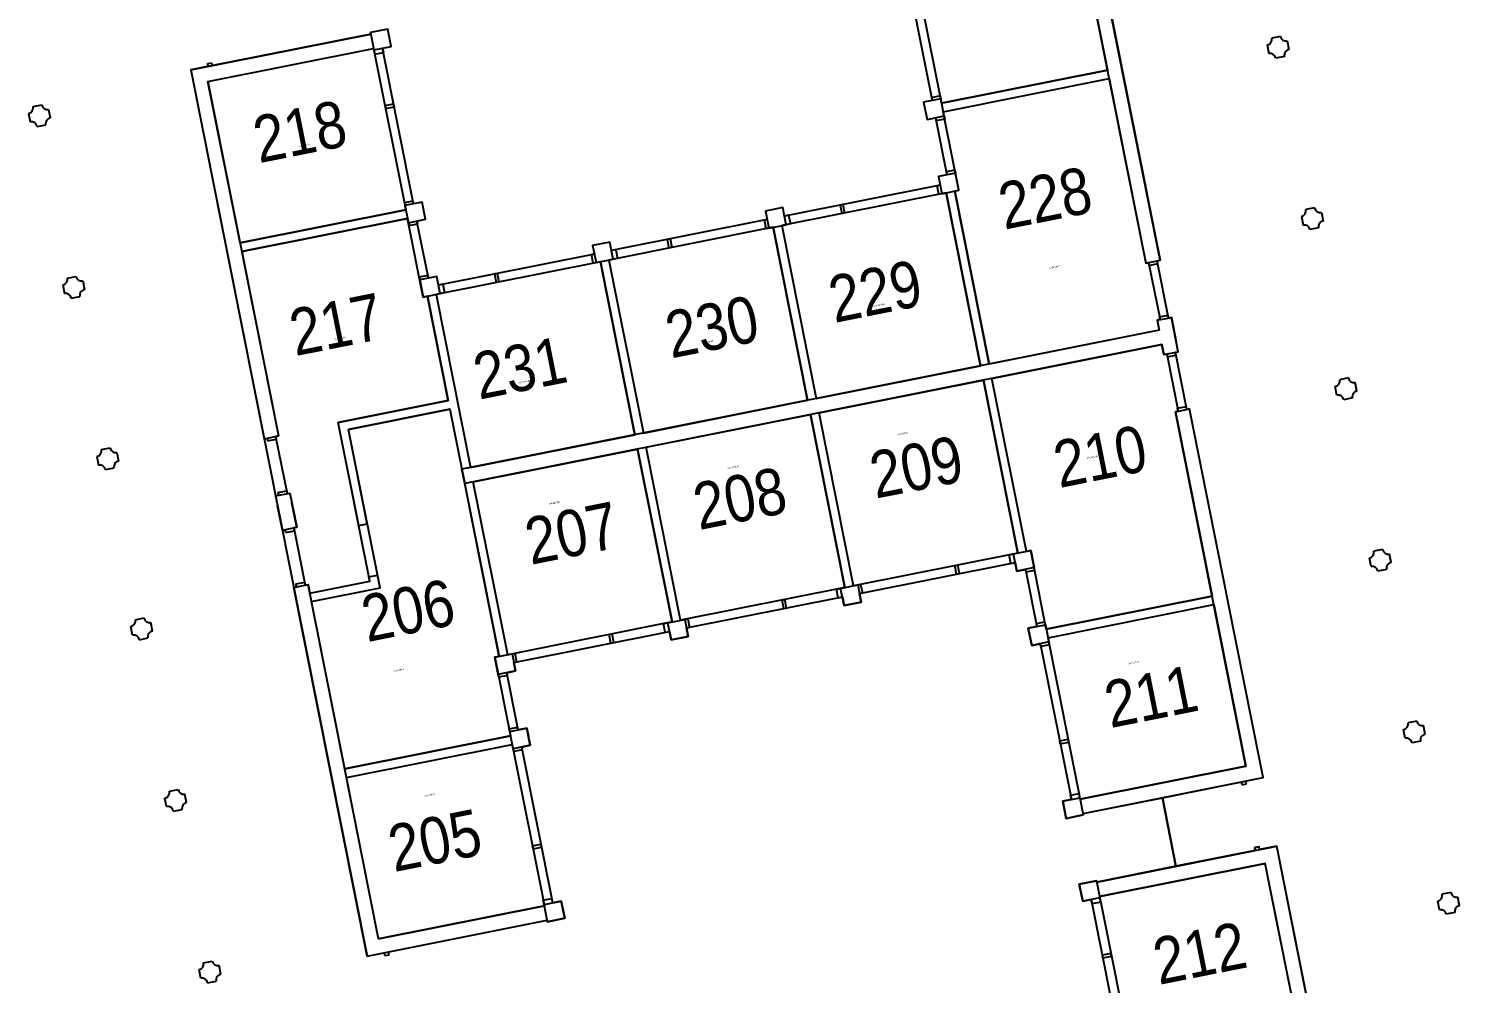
# Model space of a CAD drawing. Header units: inches. Extents: x 69207382 to 69210378, y 27671180 to 27674481.
# Drawn here: x 69208009 to 69208991, y 27672451 to 27673106 of the extents above; entities that cross this region are included whole.
import ezdxf
from ezdxf.enums import TextEntityAlignment as Align

# ---------------------------------------------------------------- set-up
doc = ezdxf.new("R2010")
doc.units = ezdxf.units.IN
doc.header["$LTSCALE"] = 100
doc.header["$MEASUREMENT"] = 0
for name, color, linetype in [('A-IDEN-SNUM', 4, 'CONTINUOUS'), ('A-IDEN-VNUM', 4, 'CONTINUOUS'), ('A-WALL', 5, 'CONTINUOUS'), ('AREA-ASSIGN', 7, 'CONTINUOUS'), ('AREA-GROSS', 1, 'CONTINUOUS')]:
    doc.layers.add(name, color=color, linetype=linetype)
doc.styles.add('CP_ROOMSNUMBER', font='arial.ttf', dxfattribs={"height": 1})
doc.styles.add('CP_ROOMVNUMBER', font='arial.ttf', dxfattribs={"width": 0.85, "height": 0.075})

msp = doc.modelspace()

# ---------------------------------------------------------------- linework, layer by layer
at = {"layer": 'A-WALL'}
for p, q in [((69208734.93, 27673199.89), (69208785.33, 27672946.86)), ((69208727.08, 27673188.13), (69208775.52, 27672944.91)), ((69208120.01, 27673077.41), (69208243.58, 27673102.02)), ((69208255.16, 27673105.35), (69208243.39, 27673103)), ((69208243.39, 27673103), (69208245.73, 27673091.24)), ((69208257.5, 27673093.58), (69208255.16, 27673105.35)), ((69208131.77, 27673069.56), (69208245.54, 27673092.22)), ((69208245.73, 27673091.24), (69208257.5, 27673093.58)), ((69208251.62, 27673092.41), (69208252.2, 27673089.47)), ((69208858.89, 27673094.57), (69208860.06, 27673088.69)), ((69208867.92, 27673100.45), (69208862.03, 27673099.28)), ((69208872.62, 27673097.31), (69208873.79, 27673091.42)), ((69208131.39, 27673081.72), (69208134.33, 27673082.3)), ((69208134.33, 27673082.3), (69208134.72, 27673080.34)), ((69208245.73, 27673091.24), (69208246.32, 27673088.29)), ((69208246.32, 27673088.29), (69208252.2, 27673089.47)), ((69208870.65, 27673086.72), (69208864.77, 27673085.55)), ((69208120.01, 27673077.41), (69208170.41, 27672824.38)), ((69208131.39, 27673081.72), (69208131.78, 27673079.76)), ((69208635.38, 27673054.65), (69208749.15, 27673077.3)), ((69208131.77, 27673069.56), (69208180.21, 27672826.33)), ((69208636.56, 27673048.76), (69208750.32, 27673071.42)), ((69208011.83, 27673052.3), (69208017.72, 27673053.47)), ((69208253.35, 27673052.99), (69208259.23, 27673054.16)), ((69208253.35, 27673052.99), (69208253.74, 27673051.03)), ((69208259.23, 27673054.16), (69208259.62, 27673052.2)), ((69208634.8, 27673057.59), (69208623.03, 27673055.24)), ((69208623.03, 27673055.24), (69208625.37, 27673043.47)), ((69208634.41, 27673059.55), (69208628.52, 27673058.38)), ((69208628.52, 27673058.38), (69208628.91, 27673056.42)), ((69208634.41, 27673059.55), (69208634.8, 27673057.59)), ((69208637.14, 27673045.82), (69208634.8, 27673057.59)), ((69208008.69, 27673047.59), (69208009.86, 27673041.71)), ((69208022.42, 27673050.33), (69208023.59, 27673044.44)), ((69208253.74, 27673051.03), (69208259.62, 27673052.2)), ((69208625.37, 27673043.47), (69208637.14, 27673045.82)), ((69208631.26, 27673044.65), (69208631.65, 27673042.69)), ((69208631.65, 27673042.69), (69208637.53, 27673043.86)), ((69208637.14, 27673045.82), (69208637.53, 27673043.86)), ((69208014.57, 27673038.57), (69208020.45, 27673039.74)), ((69208644.96, 27673006.59), (69208633.19, 27673004.25)), ((69208633.19, 27673004.25), (69208635.53, 27672992.48)), ((69208644.57, 27673008.55), (69208638.68, 27673007.38)), ((69208638.68, 27673007.38), (69208639.07, 27673005.42)), ((69208644.57, 27673008.55), (69208644.96, 27673006.59)), ((69208647.3, 27672994.82), (69208644.96, 27673006.59)), ((69208634.36, 27672998.36), (69208632.4, 27672997.97)), ((69208633.57, 27672992.09), (69208632.4, 27672997.97)), ((69208635.53, 27672992.48), (69208647.3, 27672994.82)), ((69208644.36, 27672994.23), (69208667.99, 27672875.57)), ((69208272.52, 27672987.47), (69208266.63, 27672986.3)), ((69208266.63, 27672986.3), (69208267.02, 27672984.34)), ((69208278.79, 27672986.68), (69208267.02, 27672984.34)), ((69208267.02, 27672984.34), (69208269.37, 27672972.57)), ((69208272.52, 27672987.47), (69208272.91, 27672985.51)), ((69208281.14, 27672974.91), (69208278.79, 27672986.68)), ((69208567.67, 27672985.08), (69208565.71, 27672984.69)), ((69208565.71, 27672984.69), (69208566.88, 27672978.8)), ((69208567.67, 27672985.08), (69208568.84, 27672979.19)), ((69208635.53, 27672992.48), (69208633.57, 27672992.09)), ((69208638.47, 27672993.06), (69208662.11, 27672874.39)), ((69208153.84, 27672958.73), (69208267.61, 27672981.39)), ((69208155.02, 27672952.85), (69208268.78, 27672975.51)), ((69208269.37, 27672972.57), (69208281.14, 27672974.91)), ((69208275.25, 27672973.74), (69208275.64, 27672971.78)), ((69208515.69, 27672974.72), (69208513.73, 27672974.33)), ((69208514.9, 27672968.45), (69208513.73, 27672974.33)), ((69208526.29, 27672982.95), (69208514.52, 27672980.61)), ((69208514.52, 27672980.61), (69208516.86, 27672968.84)), ((69208528.63, 27672971.18), (69208526.29, 27672982.95)), ((69208530.4, 27672977.65), (69208527.46, 27672977.07)), ((69208530.4, 27672977.65), (69208531.57, 27672971.77)), ((69208568.84, 27672979.19), (69208566.88, 27672978.8)), ((69208882.33, 27672976.89), (69208883.5, 27672971)), ((69208891.36, 27672982.76), (69208885.47, 27672981.59)), ((69208896.06, 27672979.62), (69208897.23, 27672973.74)), ((69208269.37, 27672972.57), (69208269.76, 27672970.61)), ((69208269.76, 27672970.61), (69208275.64, 27672971.78)), ((69208516.86, 27672968.84), (69208514.9, 27672968.45)), ((69208516.86, 27672968.84), (69208528.63, 27672971.18)), ((69208519.81, 27672969.43), (69208543.44, 27672850.76)), ((69208525.69, 27672970.6), (69208549.33, 27672851.93)), ((69208531.57, 27672971.77), (69208528.63, 27672971.18)), ((69208894.09, 27672969.03), (69208888.21, 27672967.86)), ((69208407.62, 27672959.32), (69208395.85, 27672956.97)), ((69208395.85, 27672956.97), (69208398.19, 27672945.2)), ((69208409.96, 27672947.55), (69208407.62, 27672959.32)), ((69208449, 27672961.44), (69208447.04, 27672961.05)), ((69208447.04, 27672961.05), (69208448.21, 27672955.17)), ((69208450.17, 27672955.56), (69208448.21, 27672955.17)), ((69208449, 27672961.44), (69208450.17, 27672955.56)), ((69208397.02, 27672951.09), (69208395.06, 27672950.7)), ((69208396.23, 27672944.81), (69208395.06, 27672950.7)), ((69208398.19, 27672945.2), (69208396.23, 27672944.81)), ((69208398.19, 27672945.2), (69208409.96, 27672947.55)), ((69208401.14, 27672945.79), (69208424.77, 27672827.12)), ((69208407.02, 27672946.96), (69208430.66, 27672828.29)), ((69208411.73, 27672954.02), (69208408.79, 27672953.43)), ((69208412.9, 27672948.13), (69208409.96, 27672947.55)), ((69208411.73, 27672954.02), (69208412.9, 27672948.13)), ((69208775.52, 27672944.91), (69208785.33, 27672946.86)), ((69208777.87, 27672943.33), (69208777.48, 27672945.3)), ((69208777.87, 27672943.33), (69208783.76, 27672944.51)), ((69208783.76, 27672944.51), (69208783.37, 27672946.47)), ((69208035.27, 27672934.61), (69208041.16, 27672935.78)), ((69208282.67, 27672936.47), (69208276.79, 27672935.3)), ((69208276.79, 27672935.3), (69208277.18, 27672933.34)), ((69208288.95, 27672935.68), (69208277.18, 27672933.34)), ((69208282.67, 27672936.47), (69208283.07, 27672934.51)), ((69208291.29, 27672923.91), (69208288.95, 27672935.68)), ((69208330.33, 27672937.81), (69208328.37, 27672937.42)), ((69208328.37, 27672937.42), (69208329.54, 27672931.53)), ((69208330.33, 27672937.81), (69208331.5, 27672931.92)), ((69208032.13, 27672929.9), (69208033.3, 27672924.02)), ((69208045.86, 27672932.64), (69208047.03, 27672926.75)), ((69208277.18, 27672933.34), (69208279.52, 27672921.57)), ((69208293.06, 27672930.38), (69208290.12, 27672929.8)), ((69208293.06, 27672930.38), (69208294.24, 27672924.5)), ((69208331.5, 27672931.92), (69208329.54, 27672931.53)), ((69208038.01, 27672920.88), (69208043.89, 27672922.05)), ((69208279.52, 27672921.57), (69208291.29, 27672923.91)), ((69208282.47, 27672922.15), (69208296.73, 27672850.56)), ((69208288.35, 27672923.33), (69208311.99, 27672804.66)), ((69208294.24, 27672924.5), (69208291.29, 27672923.91)), ((69208783.33, 27672905.68), (69208793.14, 27672907.63)), ((69208783.33, 27672905.68), (69208784.7, 27672898.81)), ((69208784.91, 27672908.03), (69208790.79, 27672909.2)), ((69208785.3, 27672906.07), (69208784.91, 27672908.03)), ((69208791.18, 27672907.24), (69208790.79, 27672909.2)), ((69208793.14, 27672907.63), (69208796.46, 27672890.96)), ((69208784.7, 27672898.81), (69208306.1, 27672803.49)), ((69208797.83, 27672884.09), (69208794.51, 27672900.76)), ((69208786.66, 27672889), (69208308.06, 27672793.68)), ((69208788.02, 27672882.14), (69208786.66, 27672889)), ((69208788.02, 27672882.14), (69208797.83, 27672884.09)), ((69208790.37, 27672880.57), (69208789.98, 27672882.53)), ((69208790.37, 27672880.57), (69208796.26, 27672881.74)), ((69208796.26, 27672881.74), (69208795.87, 27672883.7)), ((69208693.58, 27672747.09), (69208669.95, 27672865.76)), ((69208914.6, 27672866.05), (69208908.72, 27672864.88)), ((69208687.7, 27672745.92), (69208664.06, 27672864.59)), ((69208906.75, 27672854.29), (69208905.58, 27672860.18)), ((69208920.48, 27672857.03), (69208919.31, 27672862.91)), ((69208296.73, 27672850.56), (69208221.21, 27672835.52)), ((69208797.41, 27672845.26), (69208803.29, 27672846.43)), ((69208803.68, 27672844.47), (69208803.29, 27672846.43)), ((69208917.34, 27672852.32), (69208911.45, 27672851.15)), ((69208297.9, 27672844.68), (69208228.27, 27672830.81)), ((69208297.9, 27672844.68), (69208306.1, 27672803.49)), ((69208569.03, 27672722.28), (69208545.39, 27672840.95)), ((69208574.91, 27672723.45), (69208551.28, 27672842.12)), ((69208795.84, 27672842.91), (69208805.64, 27672844.86)), ((69208844.28, 27672599.69), (69208795.84, 27672842.91)), ((69208797.8, 27672843.3), (69208797.41, 27672845.26)), ((69208856.04, 27672591.83), (69208805.64, 27672844.86)), ((69208235.27, 27672764.91), (69208221.21, 27672835.52)), ((69208241.16, 27672766.08), (69208228.27, 27672830.81)), ((69208058.71, 27672816.92), (69208064.6, 27672818.09)), ((69208170.41, 27672824.38), (69208180.21, 27672826.33)), ((69208172.37, 27672824.77), (69208172.76, 27672822.81)), ((69208172.76, 27672822.81), (69208178.64, 27672823.98)), ((69208178.25, 27672825.94), (69208178.64, 27672823.98)), ((69208450.36, 27672698.64), (69208426.73, 27672817.31)), ((69208456.25, 27672699.82), (69208432.61, 27672818.49)), ((69208055.57, 27672812.21), (69208056.74, 27672806.33)), ((69208069.3, 27672814.95), (69208070.47, 27672809.07)), ((69208061.45, 27672803.19), (69208067.33, 27672804.36)), ((69208308.06, 27672793.68), (69208306.1, 27672803.49)), ((69208306.1, 27672803.49), (69208308.06, 27672793.68)), ((69208178.22, 27672785.15), (69208188.03, 27672787.11)), ((69208179.79, 27672787.5), (69208185.68, 27672788.68)), ((69208179.79, 27672787.5), (69208180.18, 27672785.54)), ((69208185.68, 27672788.68), (69208186.07, 27672786.71)), ((69208188.03, 27672787.11), (69208191.35, 27672770.43)), ((69208331.69, 27672675.01), (69208308.06, 27672793.68)), ((69208337.58, 27672676.18), (69208313.94, 27672794.85)), ((69208178.22, 27672785.15), (69208181.54, 27672768.48)), ((69208182.91, 27672761.61), (69208179.59, 27672778.29)), ((69208192.72, 27672763.57), (69208189.4, 27672780.24)), ((69208182.91, 27672761.61), (69208192.72, 27672763.57)), ((69208185.26, 27672760.04), (69208184.87, 27672762)), ((69208185.26, 27672760.04), (69208191.15, 27672761.22)), ((69208191.15, 27672761.22), (69208190.75, 27672763.18)), ((69208235.27, 27672764.91), (69208241.16, 27672766.08)), ((69208938.04, 27672748.37), (69208932.16, 27672747.19)), ((69208681.82, 27672744.75), (69208684.76, 27672745.33)), ((69208682.99, 27672738.86), (69208681.82, 27672744.75)), ((69208682.99, 27672738.86), (69208685.93, 27672739.45)), ((69208684.76, 27672745.33), (69208696.53, 27672747.68)), ((69208687.1, 27672733.56), (69208684.76, 27672745.33)), ((69208696.53, 27672747.68), (69208698.87, 27672735.91)), ((69208930.19, 27672736.61), (69208929.02, 27672742.49)), ((69208943.92, 27672739.34), (69208942.75, 27672745.22)), ((69208242.31, 27672729.6), (69208248.19, 27672730.77)), ((69208242.89, 27672726.66), (69208242.31, 27672729.6)), ((69208249.95, 27672721.95), (69208248.19, 27672730.77)), ((69208644.55, 27672737.32), (69208646.51, 27672737.71)), ((69208645.72, 27672731.44), (69208644.55, 27672737.32)), ((69208645.72, 27672731.44), (69208647.68, 27672731.83)), ((69208647.68, 27672731.83), (69208646.51, 27672737.71)), ((69208698.87, 27672735.91), (69208687.1, 27672733.56)), ((69208693.38, 27672732.77), (69208692.99, 27672734.73)), ((69208699.26, 27672733.94), (69208693.38, 27672732.77)), ((69208699.26, 27672733.94), (69208698.87, 27672735.91)), ((69208940.78, 27672734.64), (69208934.89, 27672733.46)), ((69208190.72, 27672722.38), (69208200.53, 27672724.34)), ((69208241.12, 27672469.35), (69208190.72, 27672722.38)), ((69208192.29, 27672724.74), (69208198.18, 27672725.91)), ((69208192.68, 27672722.78), (69208192.29, 27672724.74)), ((69208198.57, 27672723.95), (69208198.18, 27672725.91)), ((69208248.97, 27672481.12), (69208200.53, 27672724.34)), ((69208201.7, 27672718.45), (69208242.89, 27672726.66)), ((69208202.87, 27672712.57), (69208249.95, 27672721.95)), ((69208563.15, 27672721.11), (69208566.09, 27672721.69)), ((69208564.32, 27672715.22), (69208563.15, 27672721.11)), ((69208566.09, 27672721.69), (69208577.86, 27672724.04)), ((69208568.43, 27672709.93), (69208566.09, 27672721.69)), ((69208577.86, 27672724.04), (69208579.82, 27672724.43)), ((69208577.86, 27672724.04), (69208580.2, 27672712.27)), ((69208579.03, 27672718.15), (69208580.99, 27672718.55)), ((69208579.82, 27672724.43), (69208580.99, 27672718.55)), ((69208525.88, 27672713.69), (69208527.84, 27672714.08)), ((69208527.05, 27672707.8), (69208525.88, 27672713.69)), ((69208529.01, 27672708.19), (69208527.84, 27672714.08)), ((69208564.32, 27672715.22), (69208567.26, 27672715.81)), ((69208580.2, 27672712.27), (69208568.43, 27672709.93)), ((69208707.27, 27672693.73), (69208821.04, 27672716.39)), ((69208708.44, 27672687.85), (69208822.21, 27672710.51)), ((69208081.96, 27672700.21), (69208087.84, 27672701.38)), ((69208447.42, 27672698.06), (69208459.19, 27672700.4)), ((69208459.19, 27672700.4), (69208461.15, 27672700.79)), ((69208459.19, 27672700.4), (69208461.53, 27672688.63)), ((69208461.15, 27672700.79), (69208462.32, 27672694.91)), ((69208527.05, 27672707.8), (69208529.01, 27672708.19)), ((69208079.99, 27672689.62), (69208078.82, 27672695.51)), ((69208093.72, 27672692.36), (69208092.55, 27672698.24)), ((69208407.21, 27672690.05), (69208409.17, 27672690.44)), ((69208408.38, 27672684.17), (69208407.21, 27672690.05)), ((69208410.34, 27672684.56), (69208409.17, 27672690.44)), ((69208444.48, 27672697.47), (69208447.42, 27672698.06)), ((69208445.65, 27672691.59), (69208444.48, 27672697.47)), ((69208445.65, 27672691.59), (69208448.59, 27672692.17)), ((69208449.76, 27672686.29), (69208447.42, 27672698.06)), ((69208460.36, 27672694.52), (69208462.32, 27672694.91)), ((69208694.91, 27672694.33), (69208706.68, 27672696.68)), ((69208697.26, 27672682.56), (69208694.91, 27672694.33)), ((69208700.41, 27672697.47), (69208706.29, 27672698.64)), ((69208700.8, 27672695.5), (69208700.41, 27672697.47)), ((69208706.68, 27672696.68), (69208706.29, 27672698.64)), ((69208706.68, 27672696.68), (69208709.03, 27672684.91)), ((69208084.69, 27672686.48), (69208090.58, 27672687.65)), ((69208408.38, 27672684.17), (69208410.34, 27672684.56)), ((69208461.53, 27672688.63), (69208449.76, 27672686.29)), ((69208709.03, 27672684.91), (69208697.26, 27672682.56)), ((69208703.53, 27672681.77), (69208703.14, 27672683.74)), ((69208709.42, 27672682.95), (69208703.53, 27672681.77)), ((69208709.42, 27672682.95), (69208709.03, 27672684.91)), ((69208328.75, 27672674.42), (69208340.52, 27672676.77)), ((69208331.09, 27672662.65), (69208328.75, 27672674.42)), ((69208340.52, 27672676.77), (69208342.48, 27672677.16)), ((69208340.52, 27672676.77), (69208342.86, 27672665)), ((69208341.69, 27672670.88), (69208343.65, 27672671.27)), ((69208342.48, 27672677.16), (69208343.65, 27672671.27)), ((69208342.86, 27672665), (69208331.09, 27672662.65)), ((69208331.48, 27672660.69), (69208331.09, 27672662.65)), ((69208337.37, 27672661.86), (69208331.48, 27672660.69)), ((69208337.37, 27672661.86), (69208336.98, 27672663.83)), ((69208961.48, 27672630.68), (69208955.6, 27672629.51)), ((69208225.73, 27672597.82), (69208339.49, 27672620.48)), ((69208338.52, 27672625.39), (69208344.4, 27672626.56)), ((69208338.91, 27672623.42), (69208338.52, 27672625.39)), ((69208338.91, 27672623.42), (69208350.68, 27672625.77)), ((69208341.25, 27672611.66), (69208338.91, 27672623.42)), ((69208344.79, 27672624.6), (69208344.4, 27672626.56)), ((69208350.68, 27672625.77), (69208353.02, 27672614)), ((69208953.63, 27672618.92), (69208952.46, 27672624.8)), ((69208967.36, 27672621.65), (69208966.19, 27672627.54)), ((69208226.9, 27672591.94), (69208340.67, 27672614.6)), ((69208353.02, 27672614), (69208341.25, 27672611.66)), ((69208341.64, 27672609.69), (69208341.25, 27672611.66)), ((69208347.53, 27672610.87), (69208341.64, 27672609.69)), ((69208347.53, 27672610.87), (69208347.14, 27672612.83)), ((69208716.43, 27672617.05), (69208722.31, 27672618.22)), ((69208716.82, 27672615.08), (69208716.43, 27672617.05)), ((69208716.82, 27672615.08), (69208722.7, 27672616.26)), ((69208722.7, 27672616.26), (69208722.31, 27672618.22)), ((69208964.22, 27672616.95), (69208958.33, 27672615.78)), ((69208730.52, 27672577.03), (69208844.28, 27672599.69)), ((69208732.47, 27672567.22), (69208856.04, 27672591.83)), ((69208105.4, 27672582.52), (69208111.28, 27672583.7)), ((69208723.85, 27672579.78), (69208729.73, 27672580.95)), ((69208730.32, 27672578.01), (69208729.73, 27672580.95)), ((69208841.72, 27672586.94), (69208841.33, 27672588.9)), ((69208841.72, 27672586.94), (69208844.66, 27672587.53)), ((69208844.66, 27672587.53), (69208844.27, 27672589.49)), ((69208103.43, 27672571.93), (69208102.26, 27672577.82)), ((69208117.16, 27672574.67), (69208115.99, 27672580.55)), ((69208718.55, 27672575.66), (69208730.32, 27672578.01)), ((69208720.9, 27672563.89), (69208718.55, 27672575.66)), ((69208724.44, 27672576.84), (69208723.85, 27672579.78)), ((69208730.32, 27672578.01), (69208732.66, 27672566.24)), ((69208108.13, 27672568.79), (69208114.02, 27672569.97)), ((69208732.66, 27672566.24), (69208720.9, 27672563.89)), ((69208354.53, 27672544.97), (69208360.42, 27672546.14)), ((69208354.93, 27672543), (69208354.53, 27672544.97)), ((69208354.93, 27672543), (69208360.81, 27672544.18)), ((69208360.81, 27672544.18), (69208360.42, 27672546.14)), ((69208741.84, 27672520.14), (69208865.42, 27672544.76)), ((69208850.32, 27672543.79), (69208853.26, 27672544.37)), ((69208850.71, 27672541.83), (69208850.32, 27672543.79)), ((69208853.65, 27672542.41), (69208853.26, 27672544.37)), ((69208891.98, 27672411.38), (69208865.42, 27672544.76)), ((69208743.8, 27672510.34), (69208857.56, 27672533)), ((69208882.18, 27672409.42), (69208857.56, 27672533)), ((69208729.88, 27672518.78), (69208741.65, 27672521.13)), ((69208732.22, 27672507.01), (69208729.88, 27672518.78)), ((69208741.65, 27672521.13), (69208743.99, 27672509.36)), ((69208984.93, 27672512.99), (69208979.04, 27672511.82)), ((69208248.97, 27672481.12), (69208362.74, 27672503.77)), ((69208361.96, 27672507.7), (69208367.84, 27672508.87)), ((69208362.54, 27672504.76), (69208361.96, 27672507.7)), ((69208362.54, 27672504.76), (69208374.31, 27672507.1)), ((69208364.89, 27672492.99), (69208362.54, 27672504.76)), ((69208368.43, 27672505.93), (69208367.84, 27672508.87)), ((69208374.31, 27672507.1), (69208376.66, 27672495.33)), ((69208743.99, 27672509.36), (69208732.22, 27672507.01)), ((69208738.7, 27672505.24), (69208738.11, 27672508.18)), ((69208744.58, 27672506.41), (69208738.7, 27672505.24)), ((69208744.58, 27672506.41), (69208743.99, 27672509.36)), ((69208977.07, 27672501.23), (69208975.9, 27672507.11)), ((69208990.8, 27672503.96), (69208989.63, 27672509.85)), ((69208241.12, 27672469.35), (69208364.69, 27672493.97)), ((69208376.66, 27672495.33), (69208364.89, 27672492.99)), ((69208987.66, 27672499.26), (69208981.78, 27672498.09)), ((69208128.84, 27672464.84), (69208134.72, 27672466.01)), ((69208253.28, 27672469.74), (69208252.89, 27672471.7)), ((69208253.28, 27672469.74), (69208256.22, 27672470.32)), ((69208256.22, 27672470.32), (69208255.83, 27672472.28)), ((69208751.61, 27672471.11), (69208745.73, 27672469.94)), ((69208746.12, 27672467.97), (69208745.73, 27672469.94)), ((69208752, 27672469.15), (69208746.12, 27672467.97)), ((69208752, 27672469.15), (69208751.61, 27672471.11)), ((69208126.87, 27672454.25), (69208125.7, 27672460.13)), ((69208140.6, 27672456.98), (69208139.43, 27672462.87)), ((69208131.57, 27672451.1), (69208137.46, 27672452.28))]:
    msp.add_line(p, q, dxfattribs=at)
for centre, start, end in [((69208858.11, 27673098.5), 281.26454, 11.26454), ((69208871.84, 27673101.23), 191.26454, 281.26454), ((69208860.84, 27673084.77), 11.26454, 101.26454), ((69208874.57, 27673087.5), 101.26454, 191.26454), ((69208007.91, 27673051.51), 281.26454, 11.26454), ((69208021.64, 27673054.25), 191.26454, 281.26454), ((69208024.37, 27673040.52), 101.26454, 191.26454), ((69208010.64, 27673037.78), 11.26454, 101.26454), ((69208881.55, 27672980.81), 281.26454, 11.26454), ((69208895.28, 27672983.54), 191.26454, 281.26454), ((69208898.02, 27672969.81), 101.26454, 191.26454), ((69208884.29, 27672967.08), 11.26454, 101.26454), ((69208031.35, 27672933.83), 281.26454, 11.26454), ((69208045.08, 27672936.56), 191.26454, 281.26454), ((69208047.81, 27672922.83), 101.26454, 191.26454), ((69208034.08, 27672920.1), 11.26454, 101.26454), ((69208918.53, 27672866.84), 191.26454, 281.26454), ((69208904.8, 27672864.1), 281.26454, 11.26454), ((69208921.26, 27672853.11), 101.26454, 191.26454), ((69208907.53, 27672850.37), 11.26454, 101.26454), ((69208054.79, 27672816.14), 281.26454, 11.26454), ((69208068.52, 27672818.87), 191.26454, 281.26454), ((69208071.26, 27672805.14), 101.26454, 191.26454), ((69208057.52, 27672802.41), 11.26454, 101.26454), ((69208941.97, 27672749.15), 191.26454, 281.26454), ((69208928.24, 27672746.41), 281.26454, 11.26454), ((69208944.7, 27672735.42), 101.26454, 191.26454), ((69208930.97, 27672732.68), 11.26454, 101.26454), ((69208078.04, 27672699.43), 281.26454, 11.26454), ((69208091.77, 27672702.16), 191.26454, 281.26454), ((69208080.77, 27672685.7), 11.26454, 101.26454), ((69208094.5, 27672688.43), 101.26454, 191.26454), ((69208965.41, 27672631.46), 191.26454, 281.26454), ((69208951.68, 27672628.72), 281.26454, 11.26454), ((69208968.14, 27672617.73), 101.26454, 191.26454), ((69208954.41, 27672614.99), 11.26454, 101.26454), ((69208101.48, 27672581.74), 281.26454, 11.26454), ((69208115.21, 27672584.48), 191.26454, 281.26454), ((69208104.21, 27672568.01), 11.26454, 101.26454), ((69208117.94, 27672570.75), 101.26454, 191.26454), ((69208988.85, 27672513.77), 191.26454, 281.26454), ((69208975.12, 27672511.04), 281.26454, 11.26454), ((69208991.58, 27672500.04), 101.26454, 191.26454), ((69208977.85, 27672497.31), 11.26454, 101.26454), ((69208124.92, 27672464.05), 281.26454, 11.26454), ((69208138.65, 27672466.79), 191.26454, 281.26454), ((69208127.65, 27672450.32), 11.26454, 101.26454), ((69208141.38, 27672453.06), 101.26454, 191.26454)]:
    msp.add_arc(centre, 4, start, end, dxfattribs=at)
at = {"layer": 'AREA-ASSIGN'}
for points in [[(69208634.8, 27673057.59), (69208613.31, 27673165.47), (69208727.08, 27673188.13), (69208749.15, 27673077.3), (69208635.38, 27673054.65), (69208635.38, 27673054.65)], [(69208153.84, 27672958.73), (69208131.77, 27673069.56), (69208245.54, 27673092.22), (69208267.61, 27672981.39)], [(69208667.99, 27672875.57), (69208644.36, 27672994.23), (69208647.3, 27672994.82), (69208636.56, 27673048.76), (69208750.32, 27673071.42), (69208775.52, 27672944.91), (69208777.48, 27672945.3), (69208785.3, 27672906.07), (69208783.33, 27672905.68), (69208784.7, 27672898.81)], [(69208525.69, 27672970.6), (69208549.33, 27672851.93), (69208662.11, 27672874.39), (69208638.47, 27672993.06)], [(69208201.7, 27672718.45), (69208242.89, 27672726.66), (69208221.21, 27672835.52), (69208296.73, 27672850.56), (69208282.47, 27672922.15), (69208279.52, 27672921.57), (69208268.78, 27672975.51), (69208155.02, 27672952.85), (69208180.21, 27672826.33), (69208178.25, 27672825.94), (69208186.07, 27672786.71), (69208188.03, 27672787.11), (69208192.72, 27672763.57), (69208190.75, 27672763.18), (69208198.57, 27672723.95), (69208200.53, 27672724.34)], [(69208407.02, 27672946.96), (69208430.66, 27672828.29), (69208543.44, 27672850.76), (69208519.81, 27672969.43)], [(69208288.35, 27672923.33), (69208311.99, 27672804.66), (69208424.77, 27672827.12), (69208401.14, 27672945.79)], [(69208707.27, 27672693.73), (69208696.53, 27672747.68), (69208693.58, 27672747.09), (69208669.95, 27672865.76), (69208786.66, 27672889), (69208788.02, 27672882.14), (69208789.98, 27672882.53), (69208797.8, 27672843.3), (69208795.84, 27672842.91), (69208821.04, 27672716.39)], [(69208574.91, 27672723.45), (69208551.28, 27672842.12), (69208664.06, 27672864.59), (69208687.7, 27672745.92)], [(69208225.73, 27672597.82), (69208202.87, 27672712.57), (69208249.95, 27672721.95), (69208228.27, 27672830.81), (69208297.9, 27672844.68), (69208331.69, 27672675.01), (69208328.75, 27672674.42), (69208339.49, 27672620.48)], [(69208456.25, 27672699.82), (69208432.61, 27672818.49), (69208545.39, 27672840.95), (69208569.03, 27672722.28)], [(69208337.58, 27672676.18), (69208313.94, 27672794.85), (69208426.73, 27672817.31), (69208450.36, 27672698.64)], [(69208729.93, 27672579.97), (69208708.44, 27672687.85), (69208822.21, 27672710.51), (69208844.28, 27672599.69), (69208730.52, 27672577.03), (69208730.52, 27672577.03)], [(69208248.97, 27672481.12), (69208226.9, 27672591.94), (69208340.67, 27672614.6), (69208362.74, 27672503.77)], [(69208744.38, 27672507.39), (69208765.87, 27672399.51), (69208879.64, 27672422.17), (69208857.56, 27672533), (69208743.8, 27672510.34), (69208743.8, 27672510.34)]]:
    msp.add_lwpolyline(points, close=True, dxfattribs=at)
at = {"layer": 'AREA-GROSS'}
for points in [[(69208891.98, 27672411.38), (69208865.42, 27672544.76), (69208853.65, 27672542.41), (69208853.26, 27672544.37), (69208850.32, 27672543.79), (69208850.71, 27672541.83), (69208796.28, 27672530.99), (69208786.9, 27672578.06), (69208856.04, 27672591.83), (69208805.64, 27672844.86), (69208803.68, 27672844.47), (69208795.87, 27672883.7), (69208797.83, 27672884.09), (69208793.14, 27672907.63), (69208791.18, 27672907.24), (69208783.37, 27672946.47), (69208785.33, 27672946.86), (69208734.93, 27673199.89)], [(69208607.62, 27673163.32), (69208628.91, 27673056.42), (69208623.03, 27673055.24), (69208625.37, 27673043.47), (69208631.26, 27673044.65), (69208639.07, 27673005.42), (69208633.19, 27673004.25), (69208634.36, 27672998.36), (69208527.46, 27672977.07), (69208526.29, 27672982.95), (69208514.52, 27672980.61), (69208515.69, 27672974.72), (69208408.79, 27672953.43), (69208407.62, 27672959.32), (69208395.85, 27672956.97), (69208397.02, 27672951.09), (69208290.12, 27672929.8), (69208288.95, 27672935.68), (69208283.07, 27672934.51), (69208275.25, 27672973.74), (69208281.14, 27672974.91), (69208278.79, 27672986.68), (69208272.91, 27672985.51), (69208251.62, 27673092.41), (69208257.5, 27673093.58), (69208255.16, 27673105.35), (69208243.39, 27673103), (69208243.58, 27673102.02), (69208120.01, 27673077.41), (69208241.12, 27672469.35), (69208364.69, 27672493.97), (69208364.89, 27672492.99), (69208364.89, 27672492.99), (69208376.66, 27672495.33), (69208374.31, 27672507.1), (69208368.43, 27672505.93), (69208347.14, 27672612.83), (69208353.02, 27672614), (69208350.68, 27672625.77), (69208344.79, 27672624.6), (69208336.98, 27672663.83), (69208342.86, 27672665), (69208341.69, 27672670.88), (69208448.59, 27672692.17), (69208449.76, 27672686.29), (69208461.53, 27672688.63), (69208460.36, 27672694.52), (69208567.26, 27672715.81), (69208568.43, 27672709.93), (69208580.2, 27672712.27), (69208579.03, 27672718.15), (69208685.93, 27672739.45), (69208687.1, 27672733.56), (69208692.99, 27672734.73), (69208700.8, 27672695.5), (69208694.91, 27672694.33), (69208697.26, 27672682.56), (69208703.14, 27672683.74), (69208703.53, 27672681.77), (69208724.44, 27672576.84), (69208718.55, 27672575.66), (69208720.9, 27672563.89), (69208732.66, 27672566.24), (69208732.47, 27672567.22), (69208786.9, 27672578.06), (69208796.28, 27672530.99), (69208741.84, 27672520.14), (69208741.65, 27672521.13), (69208729.88, 27672518.78), (69208732.22, 27672507.01), (69208738.11, 27672508.18), (69208759.4, 27672401.28)]]:
    msp.add_lwpolyline(points, dxfattribs=at)

# ---------------------------------------------------------------- texts
at = {"layer": 'A-IDEN-SNUM', "style": 'CP_ROOMSNUMBER', "width": 0.85}
for s, p in [('0140021800', (69208197.66, 27673025.7)), ('0140022800', (69208712.86, 27672942.11)), ('0140022900', (69208592.62, 27672916.12)), ('0140021700', (69208222.5, 27672893.33)), ('0140023000', (69208474.83, 27672890.62)), ('0140023100', (69208348.71, 27672863.46)), ('0140020900', (69208608.39, 27672827.84)), ('0140021000', (69208738.84, 27672811.67)), ('0140020800', (69208492.17, 27672804.69)), ('0140020700', (69208369.58, 27672780.27)), ('0140021100', (69208766.92, 27672670.69)), ('0140020600', (69208262.61, 27672665.58)), ('0140020500', (69208283.66, 27672579.82))]:
    msp.add_text(s, height=1, rotation=11.26, dxfattribs=at).set_placement(p, align=Align.MIDDLE_CENTER)
at = {"layer": 'A-IDEN-VNUM', "style": 'CP_ROOMVNUMBER', "width": 0.85}
for s, p in [('218', (69208194.84, 27673035.25)), ('228', (69208706.39, 27672989.61)), ('229', (69208589.8, 27672925.67)), ('217', (69208219.68, 27672902.87)), ('230', (69208477.7, 27672901.3)), ('231', (69208345.89, 27672873.01)), ('210', (69208744.2, 27672812.4)), ('209', (69208618.03, 27672805.07)), ('208', (69208496.87, 27672783.53)), ('207', (69208381.36, 27672759.66)), ('206', (69208269.07, 27672706.65)), ('211', (69208779.17, 27672647.64)), ('205', (69208287.52, 27672548.85)), ('212', (69208812.53, 27672471.45))]:
    msp.add_text(s, height=32, rotation=11.26454, dxfattribs=at).set_placement(p, align=Align.MIDDLE_CENTER)

doc.saveas('drawing.dxf')
